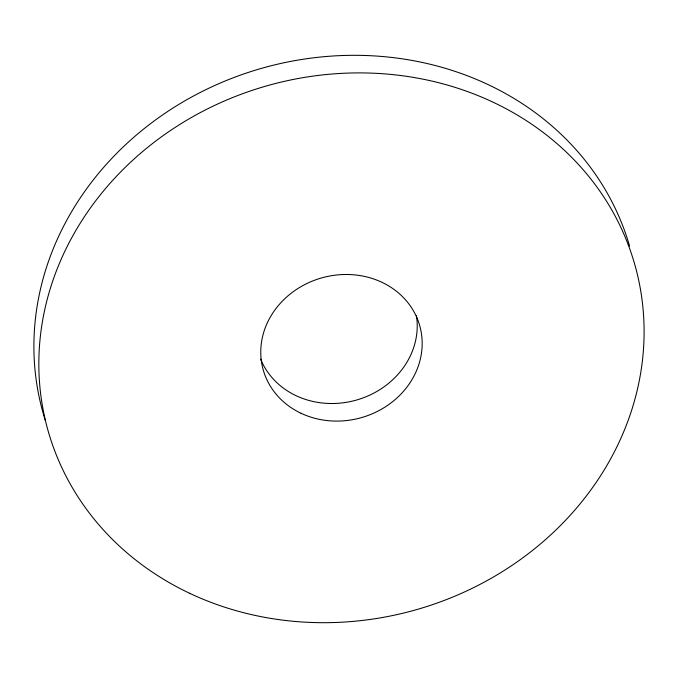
<?xml version="1.0" encoding="UTF-8"?>
<svg xmlns="http://www.w3.org/2000/svg" width="678" height="678" viewBox="0 0 678 678"><rect width="100%" height="100%" fill="white"/><g stroke="black" fill="none" stroke-linecap="round" stroke-linejoin="round"><path stroke-width="1.02" d="M45.29 420.335A304.888 272.378 -15.7 0 1 257.615 69.495A304.888 272.378 -15.7 0 1 629.574 246.046M416.394 315.465A81.301 72.631 -15.7 0 1 356.136 400.147A81.301 72.631 -15.7 0 1 260.64 359.145M189.679 593.301A304.888 272.378 -15.7 0 0 644.1 332.135A304.888 272.378 -15.7 0 0 190.628 117.947A304.888 272.378 -15.7 0 0 189.679 593.301M300.998 413.258A81.301 72.631 -15.7 0 0 422.174 343.619A81.301 72.631 -15.7 0 0 301.244 286.497A81.301 72.631 -15.7 0 0 300.998 413.258"/></g></svg>
